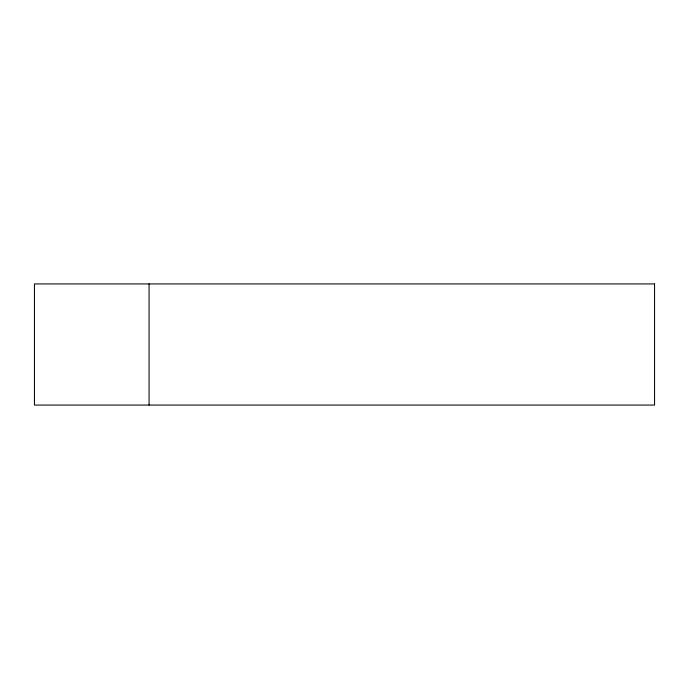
<?xml version="1.0" encoding="UTF-8"?>
<svg xmlns="http://www.w3.org/2000/svg" width="689" height="689" viewBox="0 0 689 689"><rect width="100%" height="100%" fill="white"/><g stroke="black" fill="none" stroke-linecap="round" stroke-linejoin="round"><path stroke-width="1.03" d="M149.074 283.928L149.074 405.072M654.55 283.928L34.45 283.928L34.45 405.072L654.55 405.072L654.55 283.928"/></g></svg>
